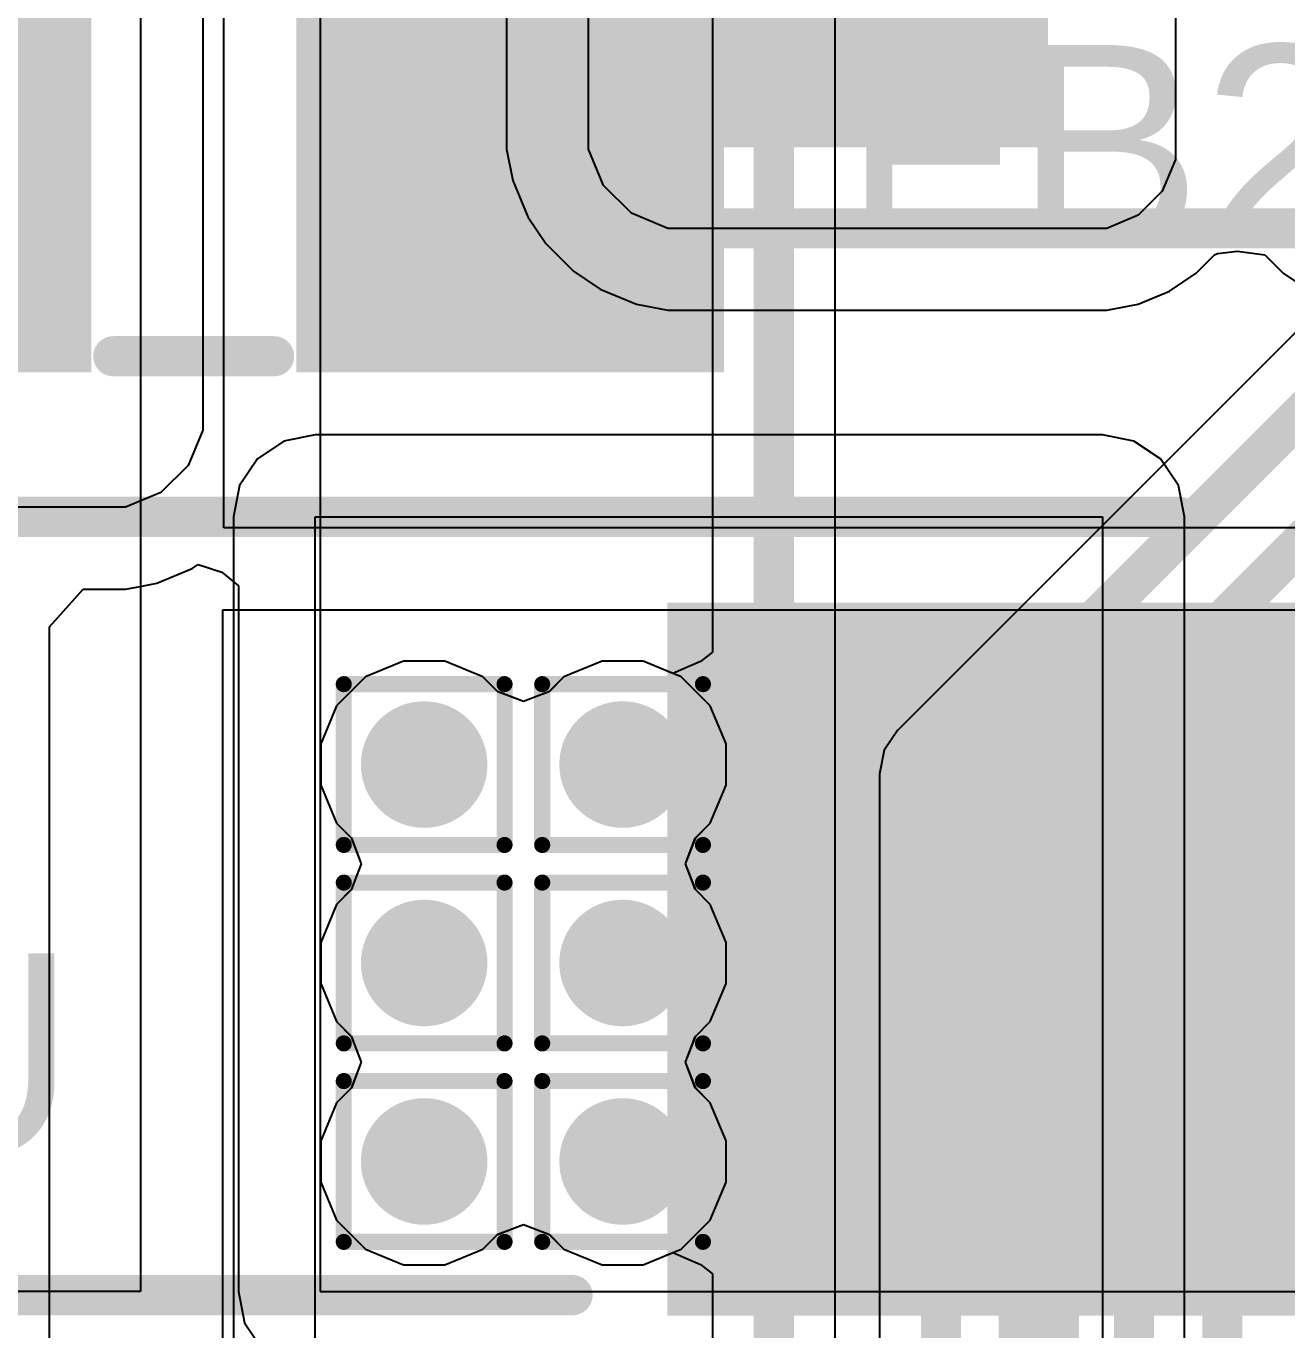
# Model space of a CAD drawing. Header units: inches. Extents: x -12 to 5355, y -7 to 5366.
# Drawn here: x 10.389 to 14.373, y 21.201 to 25.32 of the extents above; entities that cross this region are included whole.
import ezdxf

# ---------------------------------------------------------------- set-up
doc = ezdxf.new("R2010")
doc.units = ezdxf.units.IN
for name, color, linetype in [('BOTTOM LAYER', 5, 'Continuous'), ('Bottom Overlay', 54, 'Continuous'), ('Bottom Paste', 16, 'Continuous'), ('Bottom Solder', 6, 'Continuous'), ('Drill Drawing', 1, 'Continuous'), ('GROUND1', 16, 'Continuous'), ('GROUND2', 156, 'Continuous'), ('POWER', 76, 'Continuous'), ('SIGNAL', 90, 'Continuous'), ('TOP LAYER', 1, 'Continuous'), ('Top Overlay', 2, 'Continuous'), ('Top Paste', 8, 'Continuous'), ('Top Solder', 216, 'Continuous'), ('Via Holes', 16, 'Continuous')]:
    doc.layers.add(name, color=color, linetype=linetype)
doc.styles.add('Arial', font='', dxfattribs={"height": 0.2})
doc.styles.get('Arial').set_extended_font_data('Arial')

# ---------------------------------------------------------------- blocks, each defined once
blk = doc.blocks.new('8_SO_EP__B_15')
at = {"layer": 'Bottom Overlay'}
blk.add_lwpolyline([(-1.6002, 2.5146, 0.127, 0.127, 0), (1.5748, 2.5146, 0.127, 0.127, 0)], format="xyseb", dxfattribs=at)
blk.add_lwpolyline([(1.5431, 2.5146, 0.0635, 0.0635, 1), (1.6065, 2.5146, 0.0635, 0.0635, 1)], format="xyseb", close=True, dxfattribs=at)
blk = doc.blocks.new('XFL4020_102MEC_B_32')
at = {"layer": 'BOTTOM LAYER'}
blk.add_hatch(color=5, dxfattribs=at).paths.add_polyline_path([(-1.675, 1.7), (-0.695, 1.7), (-0.695, -1.7), (-1.675, -1.7)])
at = {"layer": 'Bottom Paste'}
blk.add_hatch(color=16, dxfattribs=at).paths.add_polyline_path([(-1.675, 1.7), (-0.695, 1.7), (-0.695, -1.7), (-1.675, -1.7)])
at = {"layer": 'Bottom Solder'}
blk.add_hatch(color=6, dxfattribs=at).paths.add_polyline_path([(-1.7512, 1.7762), (-0.6188, 1.7762), (-0.6188, -1.7762), (-1.7512, -1.7762)])
at = {"layer": 'Bottom Overlay'}
for points in [[(-2.032, 2.032, 0.127, 0.127, 0), (-2.032, -2.032, 0.127, 0.127, 0)], [(-2.032, -2.032, 0.127, 0.127, 0), (2.0066, -2.032, 0.127, 0.127, 0)]]:
    blk.add_lwpolyline(points, format="xyseb", dxfattribs=at)
blk.add_lwpolyline([(-2.0637, -2.032, 0.0635, 0.0635, 1), (-2.0002, -2.032, 0.0635, 0.0635, 1)], format="xyseb", close=True, dxfattribs=at)
blk.add_lwpolyline([(-2.0637, -2.032, 0.0635, 0.0635, 1), (-2.0002, -2.032, 0.0635, 0.0635, 1)], format="xyseb", close=True, dxfattribs=at)
blk = doc.blocks.new('I___0805_33')
at = {"layer": 'TOP LAYER'}
for points in [[(-1.6, 0.66), (-0.4, 0.66), (-0.4, -0.66), (-1.6, -0.66)], [(0.4, 0.66), (1.6, 0.66), (1.6, -0.66), (0.4, -0.66)]]:
    blk.add_hatch(color=1, dxfattribs=at).paths.add_polyline_path(points)
at = {"layer": 'Top Paste'}
for points in [[(-1.6, 0.66), (-0.4, 0.66), (-0.4, -0.66), (-1.6, -0.66)], [(0.4, 0.66), (1.6, 0.66), (1.6, -0.66), (0.4, -0.66)]]:
    blk.add_hatch(color=8, dxfattribs=at).paths.add_polyline_path(points)
at = {"layer": 'Top Solder'}
for points in [[(-1.6762, 0.7362), (-0.3238, 0.7362), (-0.3238, -0.7362), (-1.6762, -0.7362)], [(0.3238, 0.7362), (1.6762, 0.7362), (1.6762, -0.7362), (0.3238, -0.7362)]]:
    blk.add_hatch(color=216, dxfattribs=at).paths.add_polyline_path(points)
at = {"layer": 'Top Overlay'}
for points in [[(-0.254, 0.6858, 0.127, 0.127, 0), (0.254, 0.6858, 0.127, 0.127, 0)], [(-0.254, -0.6858, 0.127, 0.127, 0), (0.254, -0.6858, 0.127, 0.127, 0)]]:
    blk.add_lwpolyline(points, format="xyseb", dxfattribs=at)
for points in [[(-0.2857, 0.6858, 0.0635, 0.0635, 1), (-0.2223, 0.6858, 0.0635, 0.0635, 1)], [(0.2223, 0.6858, 0.0635, 0.0635, 1), (0.2857, 0.6858, 0.0635, 0.0635, 1)], [(-0.2857, -0.6858, 0.0635, 0.0635, 1), (-0.2223, -0.6858, 0.0635, 0.0635, 1)], [(0.2223, -0.6858, 0.0635, 0.0635, 1), (0.2857, -0.6858, 0.0635, 0.0635, 1)]]:
    blk.add_lwpolyline(points, format="xyseb", close=True, dxfattribs=at)
blk = doc.blocks.new('DO_214AC_SMA__55')
at = {"layer": 'TOP LAYER'}
blk.add_hatch(color=1, dxfattribs=at).paths.add_polyline_path([(1.3778, 1.1516), (3.3778, 1.1516), (3.3778, -0.9484), (1.3778, -0.9484)])
at = {"layer": 'Top Paste'}
blk.add_hatch(color=8, dxfattribs=at).paths.add_polyline_path([(1.3778, 1.1516), (3.3778, 1.1516), (3.3778, -0.9484), (1.3778, -0.9484)])
at = {"layer": 'Top Solder'}
blk.add_hatch(color=216, dxfattribs=at).paths.add_polyline_path([(1.3016, 1.2278), (3.454, 1.2278), (3.454, -1.0246), (1.3016, -1.0246)])
at = {"layer": 'Top Overlay'}
blk.add_lwpolyline([(-2.5653, 1.4986, 0.127, 0.127, 0), (2.9211, 1.4986, 0.127, 0.127, 0)], format="xyseb", dxfattribs=at)
blk.add_lwpolyline([(2.8893, 1.4986, 0.0635, 0.0635, 1), (2.9528, 1.4986, 0.0635, 0.0635, 1)], format="xyseb", close=True, dxfattribs=at)

msp = doc.modelspace()

# ---------------------------------------------------------------- hatches: boundary and pattern name
at = {"layer": 'BOTTOM LAYER'}
h = msp.add_hatch(color=5, dxfattribs=at)
edge = h.paths.add_edge_path()
edge.add_arc((11.647, 22.987), 0.2, 0, 360)
h = msp.add_hatch(color=5, dxfattribs=at)
edge = h.paths.add_edge_path()
edge.add_arc((12.274, 22.987), 0.2, 0, 360)
h = msp.add_hatch(color=5, dxfattribs=at)
edge = h.paths.add_edge_path()
edge.add_arc((11.647, 22.36), 0.2, 0, 360)
h = msp.add_hatch(color=5, dxfattribs=at)
edge = h.paths.add_edge_path()
edge.add_arc((12.274, 22.36), 0.2, 0, 360)
h = msp.add_hatch(color=5, dxfattribs=at)
edge = h.paths.add_edge_path()
edge.add_arc((11.647, 21.733), 0.2, 0, 360)
h = msp.add_hatch(color=5, dxfattribs=at)
edge = h.paths.add_edge_path()
edge.add_arc((12.274, 21.733), 0.2, 0, 360)
at = {"layer": 'GROUND1'}
h = msp.add_hatch(color=16, dxfattribs=at)
edge = h.paths.add_edge_path()
edge.add_arc((11.647, 22.987), 0.2, 0, 360)
h = msp.add_hatch(color=16, dxfattribs=at)
edge = h.paths.add_edge_path()
edge.add_arc((12.274, 22.987), 0.2, 0, 360)
h = msp.add_hatch(color=16, dxfattribs=at)
edge = h.paths.add_edge_path()
edge.add_arc((11.647, 22.36), 0.2, 0, 360)
h = msp.add_hatch(color=16, dxfattribs=at)
edge = h.paths.add_edge_path()
edge.add_arc((12.274, 22.36), 0.2, 0, 360)
h = msp.add_hatch(color=16, dxfattribs=at)
edge = h.paths.add_edge_path()
edge.add_arc((11.647, 21.733), 0.2, 0, 360)
h = msp.add_hatch(color=16, dxfattribs=at)
edge = h.paths.add_edge_path()
edge.add_arc((12.274, 21.733), 0.2, 0, 360)
at = {"layer": 'GROUND2'}
h = msp.add_hatch(color=156, dxfattribs=at)
edge = h.paths.add_edge_path()
edge.add_arc((11.647, 22.987), 0.2, 0, 360)
h = msp.add_hatch(color=156, dxfattribs=at)
edge = h.paths.add_edge_path()
edge.add_arc((12.274, 22.987), 0.2, 0, 360)
h = msp.add_hatch(color=156, dxfattribs=at)
edge = h.paths.add_edge_path()
edge.add_arc((11.647, 22.36), 0.2, 0, 360)
h = msp.add_hatch(color=156, dxfattribs=at)
edge = h.paths.add_edge_path()
edge.add_arc((12.274, 22.36), 0.2, 0, 360)
h = msp.add_hatch(color=156, dxfattribs=at)
edge = h.paths.add_edge_path()
edge.add_arc((11.647, 21.733), 0.2, 0, 360)
h = msp.add_hatch(color=156, dxfattribs=at)
edge = h.paths.add_edge_path()
edge.add_arc((12.274, 21.733), 0.2, 0, 360)
at = {"layer": 'POWER'}
h = msp.add_hatch(color=76, dxfattribs=at)
edge = h.paths.add_edge_path()
edge.add_arc((11.647, 22.987), 0.2, 0, 360)
h = msp.add_hatch(color=76, dxfattribs=at)
edge = h.paths.add_edge_path()
edge.add_arc((12.274, 22.987), 0.2, 0, 360)
h = msp.add_hatch(color=76, dxfattribs=at)
edge = h.paths.add_edge_path()
edge.add_arc((11.647, 22.36), 0.2, 0, 360)
h = msp.add_hatch(color=76, dxfattribs=at)
edge = h.paths.add_edge_path()
edge.add_arc((12.274, 22.36), 0.2, 0, 360)
h = msp.add_hatch(color=76, dxfattribs=at)
edge = h.paths.add_edge_path()
edge.add_arc((11.647, 21.733), 0.2, 0, 360)
h = msp.add_hatch(color=76, dxfattribs=at)
edge = h.paths.add_edge_path()
edge.add_arc((12.274, 21.733), 0.2, 0, 360)
at = {"layer": 'SIGNAL'}
h = msp.add_hatch(color=90, dxfattribs=at)
edge = h.paths.add_edge_path()
edge.add_arc((11.647, 22.987), 0.2, 0, 360)
h = msp.add_hatch(color=90, dxfattribs=at)
edge = h.paths.add_edge_path()
edge.add_arc((12.274, 22.987), 0.2, 0, 360)
h = msp.add_hatch(color=90, dxfattribs=at)
edge = h.paths.add_edge_path()
edge.add_arc((11.647, 22.36), 0.2, 0, 360)
h = msp.add_hatch(color=90, dxfattribs=at)
edge = h.paths.add_edge_path()
edge.add_arc((12.274, 22.36), 0.2, 0, 360)
h = msp.add_hatch(color=90, dxfattribs=at)
edge = h.paths.add_edge_path()
edge.add_arc((11.647, 21.733), 0.2, 0, 360)
h = msp.add_hatch(color=90, dxfattribs=at)
edge = h.paths.add_edge_path()
edge.add_arc((12.274, 21.733), 0.2, 0, 360)
at = {"layer": 'TOP LAYER'}
h = msp.add_hatch(color=1, dxfattribs=at)
edge = h.paths.add_edge_path()
edge.add_arc((11.647, 22.987), 0.2, 0, 360)
h = msp.add_hatch(color=1, dxfattribs=at)
edge = h.paths.add_edge_path()
edge.add_arc((12.274, 22.987), 0.2, 0, 360)
h = msp.add_hatch(color=1, dxfattribs=at)
edge = h.paths.add_edge_path()
edge.add_arc((11.647, 22.36), 0.2, 0, 360)
h = msp.add_hatch(color=1, dxfattribs=at)
edge = h.paths.add_edge_path()
edge.add_arc((12.274, 22.36), 0.2, 0, 360)
h = msp.add_hatch(color=1, dxfattribs=at)
edge = h.paths.add_edge_path()
edge.add_arc((11.647, 21.733), 0.2, 0, 360)
h = msp.add_hatch(color=1, dxfattribs=at)
edge = h.paths.add_edge_path()
edge.add_arc((12.274, 21.733), 0.2, 0, 360)
at = {"layer": 'Via Holes'}
h = msp.add_hatch(color=7, dxfattribs=at)
edge = h.paths.add_edge_path()
edge.add_arc((11.647, 22.987), 0.1, 0, 360)
h = msp.add_hatch(color=7, dxfattribs=at)
edge = h.paths.add_edge_path()
edge.add_arc((12.274, 22.987), 0.1, 0, 360)
h = msp.add_hatch(color=7, dxfattribs=at)
edge = h.paths.add_edge_path()
edge.add_arc((11.647, 22.36), 0.1, 0, 360)
h = msp.add_hatch(color=7, dxfattribs=at)
edge = h.paths.add_edge_path()
edge.add_arc((12.274, 22.36), 0.1, 0, 360)
h = msp.add_hatch(color=7, dxfattribs=at)
edge = h.paths.add_edge_path()
edge.add_arc((11.647, 21.733), 0.1, 0, 360)
h = msp.add_hatch(color=7, dxfattribs=at)
edge = h.paths.add_edge_path()
edge.add_arc((12.274, 21.733), 0.1, 0, 360)

# ---------------------------------------------------------------- linework, layer by layer
at = {"layer": 'BOTTOM LAYER'}
for p, q in [((12.1666, 24.9936), (12.1666, 30.72)), ((11.9076, 30.2361), (11.9076, 24.9936)), ((14.0208, 28.5496), (14.0208, 24.952)), ((11.9076, 24.9936), (11.9076, 24.9315)), ((12.1666, 24.9314), (12.1666, 24.9936)), ((12.1666, 24.9936), (12.1666, 24.9936)), ((11.9076, 24.9315), (11.9273, 24.8323)), ((12.2142, 24.8166), (12.1666, 24.9314)), ((14.0208, 24.952), (14.0208, 24.8981)), ((14.0208, 24.8981), (13.9796, 24.7985)), ((11.9273, 24.8323), (11.9273, 24.8323)), ((11.9273, 24.8323), (11.9749, 24.7175)), ((12.3021, 24.7287), (12.2142, 24.8166)), ((13.9796, 24.7985), (13.9034, 24.7224)), ((11.9749, 24.7175), (12.031, 24.6335)), ((12.4169, 24.6811), (12.3021, 24.7287)), ((13.9034, 24.7224), (13.8038, 24.6811)), ((12.4791, 24.6811), (12.4169, 24.6811)), ((13.75, 24.6811), (12.4791, 24.6811)), ((13.8038, 24.6811), (13.75, 24.6811)), ((13.75, 24.6811), (13.75, 24.6811)), ((12.031, 24.6335), (12.1189, 24.5456)), ((14.0865, 24.5392), (14.1446, 24.5974)), ((14.1446, 24.5974), (14.1535, 24.602)), ((14.1535, 24.602), (14.2168, 24.6085)), ((14.2168, 24.6085), (14.3034, 24.5974)), ((14.3034, 24.5974), (14.3615, 24.5392)), ((12.1189, 24.5456), (12.203, 24.4894)), ((14.0025, 24.4831), (14.0865, 24.5392)), ((14.3615, 24.5392), (14.4455, 24.4831)), ((12.203, 24.4894), (12.3178, 24.4419)), ((13.9029, 24.4419), (14.0025, 24.4831)), ((12.3178, 24.4419), (12.3178, 24.4419)), ((12.3178, 24.4419), (12.4169, 24.4221)), ((13.8038, 24.4221), (13.9029, 24.4419)), ((12.4169, 24.4221), (12.4791, 24.4221)), ((12.4791, 24.4221), (13.8038, 24.4221)), ((11.303, 24.0284), (11.2039, 24.0087)), ((13.791, 24.0284), (11.303, 24.0284)), ((13.8901, 24.0087), (13.791, 24.0284)), ((11.2039, 24.0087), (11.1199, 23.9526)), ((13.9741, 23.9526), (13.8901, 24.0087)), ((11.1199, 23.9526), (11.0637, 23.8685)), ((14.0303, 23.8685), (13.9741, 23.9526)), ((11.0637, 23.8685), (11.044, 23.7694)), ((14.05, 23.7694), (14.0303, 23.8685)), ((11.044, 23.7694), (11.044, 21.102)), ((11.303, 21.102), (11.303, 23.7694)), ((11.303, 23.7694), (13.791, 23.7694)), ((13.791, 23.7694), (13.791, 20.3)), ((14.05, 20.3), (14.05, 23.7694))]:
    msp.add_line(p, q, dxfattribs=at)
at = {"layer": 'Drill Drawing'}
for points in [[(11.393, 23.241, 0.0508, 0.0508, 0), (11.901, 23.241, 0.0508, 0.0508, 0)], [(11.393, 22.733, 0.0508, 0.0508, 0), (11.393, 23.241, 0.0508, 0.0508, 0)], [(11.901, 22.733, 0.0508, 0.0508, 0), (11.901, 23.241, 0.0508, 0.0508, 0)], [(12.02, 23.241, 0.0508, 0.0508, 0), (12.528, 23.241, 0.0508, 0.0508, 0)], [(12.02, 22.733, 0.0508, 0.0508, 0), (12.02, 23.241, 0.0508, 0.0508, 0)], [(12.528, 22.733, 0.0508, 0.0508, 0), (12.528, 23.241, 0.0508, 0.0508, 0)], [(11.393, 22.733, 0.0508, 0.0508, 0), (11.901, 22.733, 0.0508, 0.0508, 0)], [(12.02, 22.733, 0.0508, 0.0508, 0), (12.528, 22.733, 0.0508, 0.0508, 0)], [(11.393, 22.614, 0.0508, 0.0508, 0), (11.901, 22.614, 0.0508, 0.0508, 0)], [(11.393, 22.106, 0.0508, 0.0508, 0), (11.393, 22.614, 0.0508, 0.0508, 0)], [(11.901, 22.106, 0.0508, 0.0508, 0), (11.901, 22.614, 0.0508, 0.0508, 0)], [(12.02, 22.614, 0.0508, 0.0508, 0), (12.528, 22.614, 0.0508, 0.0508, 0)], [(12.02, 22.106, 0.0508, 0.0508, 0), (12.02, 22.614, 0.0508, 0.0508, 0)], [(12.528, 22.106, 0.0508, 0.0508, 0), (12.528, 22.614, 0.0508, 0.0508, 0)], [(11.393, 22.106, 0.0508, 0.0508, 0), (11.901, 22.106, 0.0508, 0.0508, 0)], [(12.02, 22.106, 0.0508, 0.0508, 0), (12.528, 22.106, 0.0508, 0.0508, 0)], [(11.393, 21.987, 0.0508, 0.0508, 0), (11.901, 21.987, 0.0508, 0.0508, 0)], [(11.393, 21.479, 0.0508, 0.0508, 0), (11.393, 21.987, 0.0508, 0.0508, 0)], [(11.901, 21.479, 0.0508, 0.0508, 0), (11.901, 21.987, 0.0508, 0.0508, 0)], [(12.02, 21.987, 0.0508, 0.0508, 0), (12.528, 21.987, 0.0508, 0.0508, 0)], [(12.02, 21.479, 0.0508, 0.0508, 0), (12.02, 21.987, 0.0508, 0.0508, 0)], [(12.528, 21.479, 0.0508, 0.0508, 0), (12.528, 21.987, 0.0508, 0.0508, 0)], [(11.393, 21.479, 0.0508, 0.0508, 0), (11.901, 21.479, 0.0508, 0.0508, 0)], [(12.02, 21.479, 0.0508, 0.0508, 0), (12.528, 21.479, 0.0508, 0.0508, 0)]]:
    msp.add_lwpolyline(points, format="xyseb", dxfattribs=at)
for points in [[(11.3803, 23.241, 0.0254, 0.0254, 1), (11.4057, 23.241, 0.0254, 0.0254, 1)], [(11.3803, 23.241, 0.0254, 0.0254, 1), (11.4057, 23.241, 0.0254, 0.0254, 1)], [(11.8883, 23.241, 0.0254, 0.0254, 1), (11.9137, 23.241, 0.0254, 0.0254, 1)], [(11.8883, 23.241, 0.0254, 0.0254, 1), (11.9137, 23.241, 0.0254, 0.0254, 1)], [(12.0073, 23.241, 0.0254, 0.0254, 1), (12.0327, 23.241, 0.0254, 0.0254, 1)], [(12.0073, 23.241, 0.0254, 0.0254, 1), (12.0327, 23.241, 0.0254, 0.0254, 1)], [(12.5153, 23.241, 0.0254, 0.0254, 1), (12.5407, 23.241, 0.0254, 0.0254, 1)], [(12.5153, 23.241, 0.0254, 0.0254, 1), (12.5407, 23.241, 0.0254, 0.0254, 1)], [(11.3803, 22.733, 0.0254, 0.0254, 1), (11.4057, 22.733, 0.0254, 0.0254, 1)], [(11.3803, 22.733, 0.0254, 0.0254, 1), (11.4057, 22.733, 0.0254, 0.0254, 1)], [(11.8883, 22.733, 0.0254, 0.0254, 1), (11.9137, 22.733, 0.0254, 0.0254, 1)], [(11.8883, 22.733, 0.0254, 0.0254, 1), (11.9137, 22.733, 0.0254, 0.0254, 1)], [(12.0073, 22.733, 0.0254, 0.0254, 1), (12.0327, 22.733, 0.0254, 0.0254, 1)], [(12.0073, 22.733, 0.0254, 0.0254, 1), (12.0327, 22.733, 0.0254, 0.0254, 1)], [(12.5153, 22.733, 0.0254, 0.0254, 1), (12.5407, 22.733, 0.0254, 0.0254, 1)], [(12.5153, 22.733, 0.0254, 0.0254, 1), (12.5407, 22.733, 0.0254, 0.0254, 1)], [(11.3803, 22.614, 0.0254, 0.0254, 1), (11.4057, 22.614, 0.0254, 0.0254, 1)], [(11.3803, 22.614, 0.0254, 0.0254, 1), (11.4057, 22.614, 0.0254, 0.0254, 1)], [(11.8883, 22.614, 0.0254, 0.0254, 1), (11.9137, 22.614, 0.0254, 0.0254, 1)], [(11.8883, 22.614, 0.0254, 0.0254, 1), (11.9137, 22.614, 0.0254, 0.0254, 1)], [(12.0073, 22.614, 0.0254, 0.0254, 1), (12.0327, 22.614, 0.0254, 0.0254, 1)], [(12.0073, 22.614, 0.0254, 0.0254, 1), (12.0327, 22.614, 0.0254, 0.0254, 1)], [(12.5153, 22.614, 0.0254, 0.0254, 1), (12.5407, 22.614, 0.0254, 0.0254, 1)], [(12.5153, 22.614, 0.0254, 0.0254, 1), (12.5407, 22.614, 0.0254, 0.0254, 1)], [(11.3803, 22.106, 0.0254, 0.0254, 1), (11.4057, 22.106, 0.0254, 0.0254, 1)], [(11.3803, 22.106, 0.0254, 0.0254, 1), (11.4057, 22.106, 0.0254, 0.0254, 1)], [(11.8883, 22.106, 0.0254, 0.0254, 1), (11.9137, 22.106, 0.0254, 0.0254, 1)], [(11.8883, 22.106, 0.0254, 0.0254, 1), (11.9137, 22.106, 0.0254, 0.0254, 1)], [(12.0073, 22.106, 0.0254, 0.0254, 1), (12.0327, 22.106, 0.0254, 0.0254, 1)], [(12.0073, 22.106, 0.0254, 0.0254, 1), (12.0327, 22.106, 0.0254, 0.0254, 1)], [(12.5153, 22.106, 0.0254, 0.0254, 1), (12.5407, 22.106, 0.0254, 0.0254, 1)], [(12.5153, 22.106, 0.0254, 0.0254, 1), (12.5407, 22.106, 0.0254, 0.0254, 1)], [(11.3803, 21.987, 0.0254, 0.0254, 1), (11.4057, 21.987, 0.0254, 0.0254, 1)], [(11.3803, 21.987, 0.0254, 0.0254, 1), (11.4057, 21.987, 0.0254, 0.0254, 1)], [(11.8883, 21.987, 0.0254, 0.0254, 1), (11.9137, 21.987, 0.0254, 0.0254, 1)], [(11.8883, 21.987, 0.0254, 0.0254, 1), (11.9137, 21.987, 0.0254, 0.0254, 1)], [(12.0073, 21.987, 0.0254, 0.0254, 1), (12.0327, 21.987, 0.0254, 0.0254, 1)], [(12.0073, 21.987, 0.0254, 0.0254, 1), (12.0327, 21.987, 0.0254, 0.0254, 1)], [(12.5153, 21.987, 0.0254, 0.0254, 1), (12.5407, 21.987, 0.0254, 0.0254, 1)], [(12.5153, 21.987, 0.0254, 0.0254, 1), (12.5407, 21.987, 0.0254, 0.0254, 1)], [(11.3803, 21.479, 0.0254, 0.0254, 1), (11.4057, 21.479, 0.0254, 0.0254, 1)], [(11.3803, 21.479, 0.0254, 0.0254, 1), (11.4057, 21.479, 0.0254, 0.0254, 1)], [(11.8883, 21.479, 0.0254, 0.0254, 1), (11.9137, 21.479, 0.0254, 0.0254, 1)], [(11.8883, 21.479, 0.0254, 0.0254, 1), (11.9137, 21.479, 0.0254, 0.0254, 1)], [(12.0073, 21.479, 0.0254, 0.0254, 1), (12.0327, 21.479, 0.0254, 0.0254, 1)], [(12.0073, 21.479, 0.0254, 0.0254, 1), (12.0327, 21.479, 0.0254, 0.0254, 1)], [(12.5153, 21.479, 0.0254, 0.0254, 1), (12.5407, 21.479, 0.0254, 0.0254, 1)], [(12.5153, 21.479, 0.0254, 0.0254, 1), (12.5407, 21.479, 0.0254, 0.0254, 1)]]:
    msp.add_lwpolyline(points, format="xyseb", close=True, dxfattribs=at)
at = {"layer": 'GROUND1'}
for p, q in [((11.582, 23.314), (11.4618, 23.2642)), ((11.712, 23.314), (11.582, 23.314)), ((11.8322, 23.2642), (11.712, 23.314)), ((12.209, 23.314), (12.0888, 23.2642)), ((12.339, 23.314), (12.209, 23.314)), ((12.4592, 23.2642), (12.339, 23.314)), ((11.4618, 23.2642), (11.3698, 23.1722)), ((11.8783, 23.2181), (11.8322, 23.2642)), ((12.0888, 23.2642), (12.0427, 23.2181)), ((12.5512, 23.1722), (12.4592, 23.2642)), ((11.9605, 23.1863), (11.8783, 23.2181)), ((12.0427, 23.2181), (11.9605, 23.1863)), ((11.3698, 23.1722), (11.32, 23.052)), ((12.601, 23.052), (12.5512, 23.1722)), ((11.32, 23.052), (11.32, 22.922)), ((12.601, 22.922), (12.601, 23.052)), ((11.32, 22.922), (11.3698, 22.8018)), ((12.5512, 22.8018), (12.601, 22.922)), ((11.3698, 22.8018), (11.4159, 22.7557)), ((12.5051, 22.7557), (12.5512, 22.8018)), ((11.4159, 22.7557), (11.4477, 22.6735)), ((12.4733, 22.6735), (12.5051, 22.7557)), ((11.4477, 22.6735), (11.4159, 22.5913)), ((12.5051, 22.5913), (12.4733, 22.6735)), ((11.4159, 22.5913), (11.3698, 22.5452)), ((12.5512, 22.5452), (12.5051, 22.5913)), ((11.3698, 22.5452), (11.32, 22.425)), ((12.601, 22.425), (12.5512, 22.5452)), ((11.32, 22.425), (11.32, 22.295)), ((12.601, 22.295), (12.601, 22.425)), ((11.32, 22.295), (11.3698, 22.1748)), ((12.5512, 22.1748), (12.601, 22.295)), ((11.3698, 22.1748), (11.4159, 22.1287)), ((12.5051, 22.1287), (12.5512, 22.1748)), ((11.4159, 22.1287), (11.4477, 22.0465)), ((12.4733, 22.0465), (12.5051, 22.1287)), ((11.4477, 22.0465), (11.4159, 21.9643)), ((12.5051, 21.9643), (12.4733, 22.0465)), ((11.4159, 21.9643), (11.3698, 21.9182)), ((12.5512, 21.9182), (12.5051, 21.9643)), ((11.3698, 21.9182), (11.32, 21.798)), ((12.601, 21.798), (12.5512, 21.9182)), ((11.32, 21.798), (11.32, 21.668)), ((12.601, 21.668), (12.601, 21.798)), ((11.32, 21.668), (11.3698, 21.5478)), ((12.5512, 21.5478), (12.601, 21.668)), ((11.3698, 21.5478), (11.4618, 21.4558)), ((12.4592, 21.4558), (12.5512, 21.5478)), ((11.8783, 21.5019), (11.9605, 21.5337)), ((11.9605, 21.5337), (12.0427, 21.5019)), ((11.8322, 21.4558), (11.8783, 21.5019)), ((12.0427, 21.5019), (12.0888, 21.4558)), ((11.4618, 21.4558), (11.582, 21.406)), ((11.712, 21.406), (11.8322, 21.4558)), ((12.0888, 21.4558), (12.209, 21.406)), ((12.339, 21.406), (12.4592, 21.4558)), ((11.582, 21.406), (11.712, 21.406)), ((12.209, 21.406), (12.339, 21.406))]:
    msp.add_line(p, q, dxfattribs=at)
at = {"layer": 'GROUND2'}
for p, q in [((11.582, 23.314), (11.4618, 23.2642)), ((11.712, 23.314), (11.582, 23.314)), ((11.8322, 23.2642), (11.712, 23.314)), ((12.209, 23.314), (12.0888, 23.2642)), ((12.339, 23.314), (12.209, 23.314)), ((12.4592, 23.2642), (12.339, 23.314)), ((11.4618, 23.2642), (11.3698, 23.1722)), ((11.8799, 23.2166), (11.8322, 23.2642)), ((12.0888, 23.2642), (12.0411, 23.2166)), ((12.5512, 23.1722), (12.4592, 23.2642)), ((11.9605, 23.186), (11.8799, 23.2166)), ((12.0411, 23.2166), (11.9605, 23.186)), ((11.3698, 23.1722), (11.32, 23.052)), ((12.601, 23.052), (12.5512, 23.1722)), ((11.32, 23.052), (11.32, 22.922)), ((12.601, 22.922), (12.601, 23.052)), ((11.32, 22.922), (11.3698, 22.8018)), ((12.5512, 22.8018), (12.601, 22.922)), ((11.3698, 22.8018), (11.4174, 22.7541)), ((12.5036, 22.7541), (12.5512, 22.8018)), ((11.4174, 22.7541), (11.448, 22.6735)), ((12.473, 22.6735), (12.5036, 22.7541)), ((11.448, 22.6735), (11.4174, 22.5929)), ((12.5036, 22.5929), (12.473, 22.6735)), ((11.4174, 22.5929), (11.3698, 22.5452)), ((12.5512, 22.5452), (12.5036, 22.5929)), ((11.3698, 22.5452), (11.32, 22.425)), ((12.601, 22.425), (12.5512, 22.5452)), ((11.32, 22.425), (11.32, 22.295)), ((12.601, 22.295), (12.601, 22.425)), ((11.32, 22.295), (11.3698, 22.1748)), ((12.5512, 22.1748), (12.601, 22.295)), ((11.3698, 22.1748), (11.4174, 22.1271)), ((12.5036, 22.1271), (12.5512, 22.1748)), ((11.4174, 22.1271), (11.448, 22.0465)), ((12.473, 22.0465), (12.5036, 22.1271)), ((11.448, 22.0465), (11.4174, 21.9659)), ((12.5036, 21.9659), (12.473, 22.0465)), ((11.4174, 21.9659), (11.3698, 21.9182)), ((12.5512, 21.9182), (12.5036, 21.9659)), ((11.3698, 21.9182), (11.32, 21.798)), ((12.601, 21.798), (12.5512, 21.9182)), ((11.32, 21.798), (11.32, 21.668)), ((12.601, 21.668), (12.601, 21.798)), ((11.32, 21.668), (11.3698, 21.5478)), ((12.5512, 21.5478), (12.601, 21.668)), ((11.3698, 21.5478), (11.4618, 21.4558)), ((12.4592, 21.4558), (12.5512, 21.5478)), ((11.8322, 21.4558), (11.8799, 21.5034)), ((11.8799, 21.5034), (11.9605, 21.534)), ((11.9605, 21.534), (12.0411, 21.5034)), ((12.0411, 21.5034), (12.0888, 21.4558)), ((11.4618, 21.4558), (11.582, 21.406)), ((11.712, 21.406), (11.8322, 21.4558)), ((12.0888, 21.4558), (12.209, 21.406)), ((12.339, 21.406), (12.4592, 21.4558)), ((11.582, 21.406), (11.712, 21.406)), ((12.209, 21.406), (12.339, 21.406))]:
    msp.add_line(p, q, dxfattribs=at)
at = {"layer": 'POWER'}
for p, q in [((10.7511, 33.4503), (10.7511, 21.3225)), ((11.0137, 23.7344), (11.0137, 28.8858)), ((17.0257, 23.7344), (11.0137, 23.7344)), ((11.0112, 21.0566), (11.0112, 23.4754)), ((11.0112, 23.4754), (17.0257, 23.4754)), ((10.7511, 21.3225), (0.259, 21.3225))]:
    msp.add_line(p, q, dxfattribs=at)
at = {"layer": 'SIGNAL'}
for p, q in [((12.5579, 44.5092), (12.5579, 23.3423)), ((12.9463, 10.0248), (12.9463, 34.2307)), ((15.0204, 24.9725), (13.1431, 23.0951)), ((12.5579, 23.3423), (12.5207, 23.3129)), ((11.582, 23.314), (11.4618, 23.2642)), ((11.712, 23.314), (11.582, 23.314)), ((11.8322, 23.2642), (11.712, 23.314)), ((12.209, 23.314), (12.0888, 23.2642)), ((12.339, 23.314), (12.209, 23.314)), ((12.4329, 23.2751), (12.339, 23.314)), ((12.5207, 23.3129), (12.4329, 23.2751)), ((11.4618, 23.2642), (11.3698, 23.1722)), ((11.8799, 23.2166), (11.8322, 23.2642)), ((12.0888, 23.2642), (12.0411, 23.2166)), ((11.9605, 23.186), (11.8799, 23.2166)), ((12.0411, 23.2166), (11.9605, 23.186)), ((11.3698, 23.1722), (11.32, 23.052)), ((13.1431, 23.0951), (13.101, 23.0321)), ((11.32, 23.052), (11.32, 22.922)), ((13.101, 23.0321), (13.0862, 22.9578)), ((13.0862, 22.9578), (13.0862, 16.0468)), ((11.32, 22.922), (11.3698, 22.8018)), ((11.3698, 22.8018), (11.4174, 22.7541)), ((11.4174, 22.7541), (11.448, 22.6735)), ((11.448, 22.6735), (11.4174, 22.5929)), ((11.4174, 22.5929), (11.3698, 22.5452)), ((11.3698, 22.5452), (11.32, 22.425)), ((11.32, 22.425), (11.32, 22.295)), ((11.32, 22.295), (11.3698, 22.1748)), ((11.3698, 22.1748), (11.4174, 22.1271)), ((11.4174, 22.1271), (11.448, 22.0465)), ((11.448, 22.0465), (11.4174, 21.9659)), ((11.4174, 21.9659), (11.3698, 21.9182)), ((11.3698, 21.9182), (11.32, 21.798)), ((11.32, 21.798), (11.32, 21.668)), ((11.32, 21.668), (11.3698, 21.5478)), ((11.3698, 21.5478), (11.4618, 21.4558)), ((11.8322, 21.4558), (11.8799, 21.5034)), ((11.8799, 21.5034), (11.9605, 21.534)), ((11.9605, 21.534), (12.0411, 21.5034)), ((12.0411, 21.5034), (12.0888, 21.4558)), ((11.4618, 21.4558), (11.582, 21.406)), ((11.712, 21.406), (11.8322, 21.4558)), ((12.0888, 21.4558), (12.209, 21.406)), ((12.339, 21.406), (12.4329, 21.4449)), ((12.4329, 21.4449), (12.5207, 21.4071)), ((11.582, 21.406), (11.712, 21.406)), ((12.209, 21.406), (12.339, 21.406)), ((12.5207, 21.4071), (12.5579, 21.3777)), ((12.5579, 21.3777), (12.5579, 10.0248))]:
    msp.add_line(p, q, dxfattribs=at)
for points in [[(12.7521, 10.0248, 0.127, 0.127, 0), (12.7521, 44.5092, 0.127, 0.127, 0)], [(13.2804, 22.9578, 0.127, 0.127, 0), (15.2146, 24.892, 0.127, 0.127, 0)], [(13.5852, 22.8562, 0.127, 0.127, 0), (15.494, 24.765, 0.127, 0.127, 0)], [(13.89, 22.7454, 0.127, 0.127, 0), (15.8729, 24.7284, 0.127, 0.127, 0)], [(14.1694, 22.6276, 0.127, 0.127, 0), (16.1282, 24.5864, 0.127, 0.127, 0)], [(13.2804, 16.0468, 0.127, 0.127, 0), (13.2804, 22.9578, 0.127, 0.127, 0)], [(13.5852, 16.1724, 0.127, 0.127, 0), (13.5852, 22.8562, 0.127, 0.127, 0)], [(13.89, 16.3339, 0.127, 0.127, 0), (13.89, 22.7454, 0.127, 0.127, 0)], [(14.1694, 16.4832, 0.127, 0.127, 0), (14.1694, 22.6276, 0.127, 0.127, 0)]]:
    msp.add_lwpolyline(points, format="xyseb", dxfattribs=at)
for points in [[(13.2487, 22.9578, 0.0635, 0.0635, 1), (13.3122, 22.9578, 0.0635, 0.0635, 1)], [(13.2487, 22.9578, 0.0635, 0.0635, 1), (13.3122, 22.9578, 0.0635, 0.0635, 1)], [(13.5535, 22.8562, 0.0635, 0.0635, 1), (13.617, 22.8562, 0.0635, 0.0635, 1)], [(13.5535, 22.8562, 0.0635, 0.0635, 1), (13.617, 22.8562, 0.0635, 0.0635, 1)], [(13.8583, 22.7454, 0.0635, 0.0635, 1), (13.9218, 22.7454, 0.0635, 0.0635, 1)], [(13.8583, 22.7454, 0.0635, 0.0635, 1), (13.9218, 22.7454, 0.0635, 0.0635, 1)], [(14.1377, 22.6276, 0.0635, 0.0635, 1), (14.2012, 22.6276, 0.0635, 0.0635, 1)], [(14.1377, 22.6276, 0.0635, 0.0635, 1), (14.2012, 22.6276, 0.0635, 0.0635, 1)]]:
    msp.add_lwpolyline(points, format="xyseb", close=True, dxfattribs=at)
at = {"layer": 'TOP LAYER'}
for p, q in [((10.9474, 25.6228), (10.9474, 24.1046)), ((11.3188, 25.6228), (11.3188, 21.3225)), ((10.9474, 24.1046), (10.9474, 24.1046)), ((10.9474, 24.1046), (10.9474, 24.044)), ((10.9474, 24.044), (10.901, 23.9319)), ((10.901, 23.9319), (10.8153, 23.8461)), ((10.8153, 23.8461), (10.7032, 23.7998)), ((10.6426, 23.7998), (7.8997, 23.7998)), ((10.7032, 23.7998), (10.6426, 23.7998)), ((10.8023, 23.5605), (10.9143, 23.6069)), ((10.9143, 23.6069), (10.9143, 23.6069)), ((10.9143, 23.6069), (10.9144, 23.6069)), ((10.9144, 23.6069), (10.9329, 23.6192)), ((10.9329, 23.6192), (11.0072, 23.5948)), ((11.0072, 23.5948), (11.0599, 23.5513)), ((10.4633, 23.4225), (10.5692, 23.5408)), ((10.5692, 23.5408), (10.6424, 23.5408)), ((10.6424, 23.5408), (10.7031, 23.5408)), ((10.7031, 23.5408), (10.7492, 23.5499)), ((10.7031, 23.5408), (10.7031, 23.5408)), ((10.7031, 23.5408), (10.7031, 23.5408)), ((10.7492, 23.5499), (10.8022, 23.5605)), ((10.8022, 23.5605), (10.8022, 23.5605)), ((10.8022, 23.5605), (10.8023, 23.5605)), ((11.0599, 23.5513), (11.0599, 21.3225)), ((10.4633, 16.1544), (10.4633, 23.4225)), ((11.0599, 21.3225), (11.0796, 21.2234)), ((11.3188, 21.3225), (14.4913, 21.3225)), ((11.0796, 21.2234), (11.1357, 21.1393))]:
    msp.add_line(p, q, dxfattribs=at)
for points in [[(13.4913, 22.3725, 0.254, 0.254, -0.414214), (13.589, 22.2748, 0.254, 0.254, 0)], [(13.589, 15.113, 0.254, 0.254, 0), (13.589, 22.2748, 0.254, 0.254, 0)]]:
    msp.add_lwpolyline(points, format="xyseb", dxfattribs=at)
for points in [[(13.4278, 22.3725, 0.127, 0.127, 1), (13.5548, 22.3725, 0.127, 0.127, 1)], [(13.5255, 22.2748, 0.127, 0.127, 1), (13.6525, 22.2748, 0.127, 0.127, 1)], [(13.5255, 22.2748, 0.127, 0.127, 1), (13.6525, 22.2748, 0.127, 0.127, 1)]]:
    msp.add_lwpolyline(points, format="xyseb", close=True, dxfattribs=at)

# ---------------------------------------------------------------- block references
for name, p in [('XFL4020_102MEC_B_32', (14.2367, 26.7131)), ('I___0805_33', (10.9188, 24.9628)), ('DO_214AC_SMA__55', (11.1135, 22.2709)), ('8_SO_EP__B_15', (10.541, 18.796))]:
    msp.add_blockref(name, p)

# ---------------------------------------------------------------- texts
at = {"layer": 'Bottom Overlay', "style": 'Arial', "text_generation_flag": 2}
msp.add_text('U12', height=0.635, dxfattribs=at).set_placement((10.5471, 21.7552))
at = {"layer": 'Top Overlay', "style": 'Arial'}
msp.add_text('FB2', height=0.635, dxfattribs=at).set_placement((12.9712, 24.6254))

doc.saveas('drawing.dxf')
